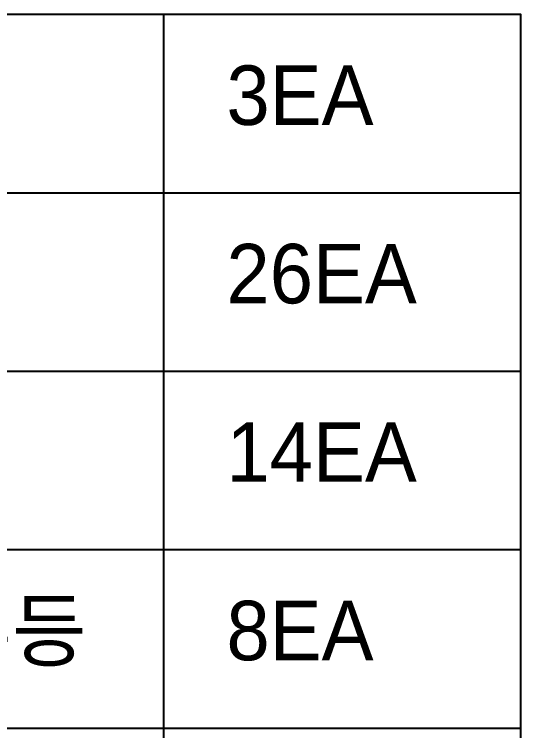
# Model space of a CAD drawing. Header units: inches. Extents: x 7740 to 83056, y -9304 to 75068.
# Drawn here: x 44600 to 45451, y 47533 to 48738 of the extents above; entities that cross this region are included whole.
import ezdxf

# ---------------------------------------------------------------- set-up
doc = ezdxf.new("R2010")
doc.units = ezdxf.units.IN
doc.header["$LTSCALE"] = 50
doc.header["$MEASUREMENT"] = 0
doc.layers.add('0-ELC TEXT', color=7, linetype='Continuous')
doc.styles.add('코레일둥고', font='Korail_Round_Gothic_Medium.ttf')

msp = doc.modelspace()

# ---------------------------------------------------------------- linework, layer by layer
at = {"layer": '0-ELC TEXT'}
for p, q in [((44850.7, 48737.8), (44850.7, 46037.8)), ((42950.7, 48437.8), (45450.7, 48437.8)), ((42950.7, 48137.8), (45450.7, 48137.8)), ((42950.7, 47837.8), (45450.7, 47837.8)), ((42950.7, 47537.8), (45450.7, 47537.8))]:
    msp.add_line(p, q, dxfattribs=at)
msp.add_lwpolyline([(45450.7, 46037.8), (42950.7, 46037.8), (42950.7, 48737.8), (45450.7, 48737.8)], close=True, dxfattribs=at)

# ---------------------------------------------------------------- texts
at = {"layer": '0-ELC TEXT', "style": '코레일둥고'}
for s, p in [('3EA', (44956.2, 48551.8)), ('26EA', (44956.2, 48251.8)), ('14EA', (44956.2, 47951.8)), ('베란다/외부 직부등', (43644.6, 47651.8)), ('8EA', (44956.2, 47651.8))]:
    msp.add_text(s, height=100, dxfattribs=at).set_placement(p)

doc.saveas('drawing.dxf')
